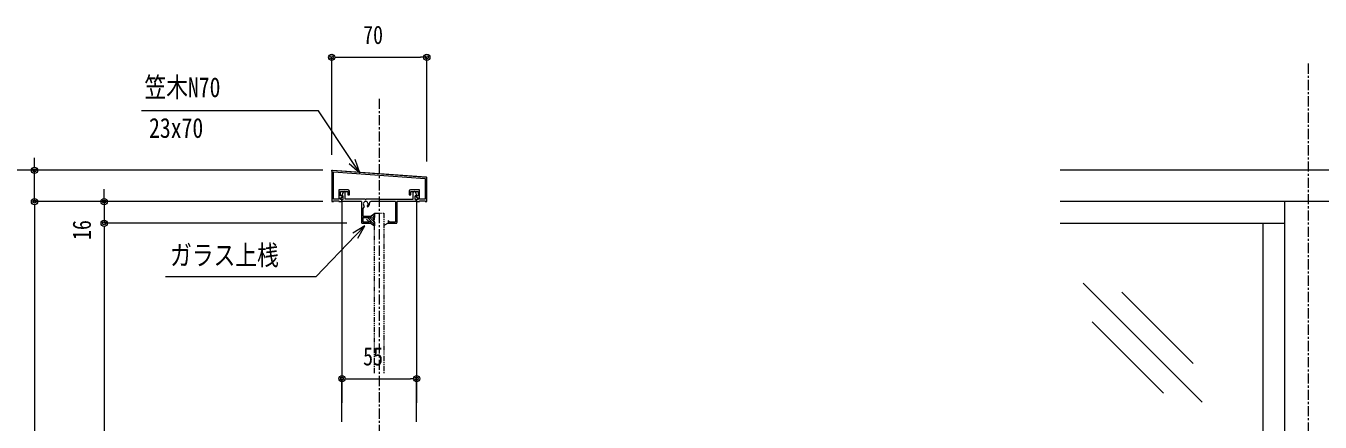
# Model space of a CAD drawing. Units: millimetres, scale not verified. Extents: x -3580 to 3580, y -1188 to 1188.
# Drawn here: x 1494 to 2446, y 232 to 523 of the extents above; entities that cross this region are included whole.
import ezdxf
from ezdxf.enums import TextEntityAlignment as Align

# ---------------------------------------------------------------- set-up
doc = ezdxf.new("R2010")
doc.units = ezdxf.units.MM
doc.header["$LTSCALE"] = 6
for name, pattern in [('USER1', [2, 1.25, -0.25, 0.25, -0.25]), ('USER2', [1.25, 0.625, -0.125, 0.125, -0.125, 0.125, -0.125]), ('USER3', [0.375, 0.25, -0.125])]:
    doc.linetypes.add(name, pattern=pattern)
for name, color, linetype, lineweight in [('0-0_0', 7, 'Continuous', 18), ('0-1_DEFPOINTS', 7, 'Continuous', 18), ('0-3_アンカー', 4, 'USER3', 18), ('0-5_6_U+FF8A_U+FF6F_U+FF81_U+FF9D_U+FF78_U+FF9E', 4, 'Continuous', 18), ('0-8_3中心線', 2, 'USER1', 18), ('0-9_41_U+FF71_U+FF99_U+FF90', 6, 'Continuous', 18), ('0-A_1手摺寸法', 3, 'Continuous', 18), ('0-B_42_U+FF71_U+FF99_U+FF90部品', 6, 'Continuous', 18), ('0-D_CYAN', 4, 'Continuous', 18), ('0-E_2a', 1, 'USER2', 18)]:
    doc.layers.add(name, color=color, linetype=linetype, lineweight=lineweight)
doc.styles.add('ＭＳ ゴシック', font='')
doc.styles.get('ＭＳ ゴシック').set_extended_font_data('MS Gothic')

msp = doc.modelspace()

# ---------------------------------------------------------------- linework, layer by layer
at = {"layer": '0-0_0', "lineweight": 9}
for p, q in [((1721.019, 500.253), (1723.319, 500.253)), ((1786.419, 500.253), (1784.119, 500.253)), ((1500.008, 419.394), (1500.008, 421.694)), ((1739.325, 415.179), (1733.792, 423.509)), ((1500.008, 391.794), (1500.008, 389.494)), ((1500.008, 391.794), (1500.008, 389.494)), ((1551.283, 396.394), (1551.283, 398.694)), ((1551.283, 375.794), (1551.283, 373.494)), ((1551.283, 375.794), (1551.283, 373.494)), ((1728.519, 263.666), (1730.819, 263.666)), ((1778.919, 263.666), (1776.619, 263.666))]:
    msp.add_line(p, q, dxfattribs=at)
at = {"layer": '0-0_0'}
for p, q in [((3102.338, 417.094), (2254.838, 417.094)), ((1726.219, 394.094), (1726.219, 245.864)), ((1781.219, 394.094), (1781.219, 245.864)), ((3117.338, 394.094), (2254.838, 394.094)), ((2419.838, 394.094), (2419.838, 99.568))]:
    msp.add_line(p, q, dxfattribs=at)
msp.add_lwpolyline([(1733.792, 423.509), (1709.017, 460.802), (1578.839, 460.802)], dxfattribs=at)
at = {"layer": '0-0_0', "lineweight": 9}
for points in [[(1731.56, 422.026), (1739.325, 415.179), (1736.024, 424.992)], [(1743.04, 376.273), (1736.114, 369.06), (1707.018, 338.759), (1596.489, 338.759)], [(1738.047, 367.204), (1743.04, 376.273), (1734.181, 370.916)]]:
    msp.add_lwpolyline(points, dxfattribs=at)
for centre, radius in [((1718.719, 500.253), 2.3), ((1718.719, 500.253), 1.15), ((1788.719, 500.253), 2.3), ((1788.719, 500.253), 1.15), ((1500.008, 417.094), 2.3), ((1500.008, 417.094), 1.15), ((1500.008, 394.094), 2.3), ((1500.008, 394.094), 2.3), ((1500.008, 394.094), 1.15), ((1500.008, 394.094), 1.15), ((1551.283, 394.094), 2.3), ((1551.283, 394.094), 1.15), ((1551.283, 378.094), 2.3), ((1551.283, 378.094), 2.3), ((1551.283, 378.094), 1.15), ((1551.283, 378.094), 1.15), ((1726.219, 263.666), 2.3), ((1726.219, 263.666), 1.15), ((1781.219, 263.666), 2.3), ((1781.219, 263.666), 1.15)]:
    msp.add_circle(centre, radius, dxfattribs=at)
at = {"layer": '0-1_DEFPOINTS'}
for p, q in [((1718.719, 417.094), (1788.719, 412.094)), ((1718.719, 416.558), (1718.719, 417.094)), ((1788.719, 411.629), (1788.719, 412.094))]:
    msp.add_line(p, q, dxfattribs=at)
at = {"layer": '0-3_アンカー', "linetype": 'Continuous'}
for p, q in [((1750.219, 382.357), (1749.451, 382.357)), ((1749.451, 382.357), (1749.451, 379.032)), ((1750.219, 379.032), (1749.451, 379.032))]:
    msp.add_line(p, q, dxfattribs=at)
at = {"layer": '0-5_6_U+FF8A_U+FF6F_U+FF81_U+FF9D_U+FF78_U+FF9E'}
for p, q in [((1744.379, 381.083), (1746.279, 379.183)), ((1745.242, 381.988), (1750.219, 377.011)), ((1746.242, 382.294), (1745.653, 382.294)), ((1746.98, 382.018), (1749.451, 379.547)), ((1747.219, 383.294), (1750.219, 385.194)), ((1747.219, 383.294), (1747.219, 382.444)), ((1747.373, 383.392), (1749.451, 381.314)), ((1748.456, 384.078), (1750.177, 382.357)), ((1749.538, 384.763), (1750.219, 384.082)), ((1750.219, 385.194), (1750.219, 382.357)), ((1746.242, 379.094), (1745.653, 379.094)), ((1747.219, 378.243), (1747.625, 377.837)), ((1749.966, 379.032), (1750.219, 378.779)), ((1750.219, 379.032), (1750.219, 376.194)), ((2271.72, 333.907), (2359.181, 246.446)), ((2300.15, 327.353), (2352.627, 274.877)), ((2278.273, 305.476), (2330.75, 253))]:
    msp.add_line(p, q, dxfattribs=at)
msp.add_lwpolyline([(1747.219, 378.944), (1747.219, 378.094), (1750.219, 376.194)], dxfattribs=at)
for centre, start, end in [((1746.719, 382.444), 197.4576, 0), ((1746.719, 378.944), 0, 162.5424)]:
    msp.add_arc(centre, 0.5, start, end, dxfattribs=at)
at = {"layer": '0-8_3中心線'}
for p, q in [((2437.338, 495.594), (2437.338, -792.635)), ((1753.719, 469.724), (1753.719, -842.635))]:
    msp.add_line(p, q, dxfattribs=at)
at = {"layer": '0-9_41_U+FF71_U+FF99_U+FF90'}
for p, q in [((1788.255, 412.128), (1719.255, 417.056)), ((1727.048, 400.882), (1726.231, 398.664)), ((1727.76, 401.394), (1727.969, 401.394)), ((1728.719, 395.894), (1728.719, 400.644)), ((1778.719, 395.894), (1778.719, 400.644)), ((1779.678, 401.394), (1779.469, 401.394)), ((1780.39, 400.882), (1781.207, 398.664)), ((1726.219, 394.094), (1726.219, 395.094)), ((1726.219, 394.094), (1726.219, 395.094)), ((1726.219, 395.094), (1726.219, 394.094)), ((1740.719, 394.094), (1726.219, 394.094)), ((1726.419, 398.394), (1727.219, 398.394)), ((1726.496, 398.394), (1727.219, 398.394)), ((1727.219, 395.594), (1726.719, 395.594)), ((1727.219, 398.394), (1727.219, 398.385)), ((1727.219, 395.594), (1727.219, 398.394)), ((1743.419, 395.894), (1728.719, 395.894)), ((1740.719, 394.094), (1740.719, 378.594)), ((1743.55, 395.688), (1743.419, 395.894)), ((1743.888, 395.688), (1744.019, 395.894)), ((1753.719, 395.894), (1744.019, 395.894)), ((1753.719, 395.894), (1744.019, 395.894)), ((1765.719, 394.094), (1747.393, 394.094)), ((1753.719, 395.894), (1778.719, 395.894)), ((1765.719, 394.094), (1765.719, 379.094)), ((1781.219, 394.094), (1766.719, 394.094)), ((1766.719, 394.094), (1766.719, 378.594)), ((1780.219, 395.594), (1780.219, 398.394)), ((1781.019, 398.394), (1780.219, 398.394)), ((1780.219, 395.594), (1780.719, 395.594)), ((1781.219, 394.094), (1781.219, 395.094)), ((1781.219, 394.094), (1781.219, 395.094)), ((1781.219, 395.094), (1781.219, 394.094)), ((1742.649, 390.492), (1741.719, 388.88)), ((1741.719, 388.88), (1741.719, 383.294)), ((1741.719, 383.294), (1747.219, 383.294)), ((1741.719, 382.294), (1746.242, 382.294)), ((1741.719, 382.294), (1741.719, 379.094)), ((1747.219, 383.294), (1747.219, 382.444)), ((1741.219, 378.094), (1747.219, 378.094)), ((1741.719, 379.094), (1746.242, 379.094)), ((1747.219, 378.944), (1747.219, 378.094)), ((1760.219, 380.094), (1761.219, 379.094)), ((1760.219, 380.094), (1760.219, 378.094)), ((1760.219, 378.094), (1766.219, 378.094)), ((1761.219, 379.094), (1765.719, 379.094))]:
    msp.add_line(p, q, dxfattribs=at)
for points in [[(1718.719, 416.558), (1718.719, 394.094), (1719.919, 394.094), (1719.919, 394.594), (1724.019, 394.594), (1724.019, 394.094), (1726.219, 394.094), (1726.219, 395.594), (1725.219, 395.594), (1725.219, 396.894), (1725.919, 396.894), (1726.874, 398.068)], [(1730.719, 402.794), (1724.019, 402.794), (1724.019, 395.794), (1719.919, 395.794), (1719.919, 415.842), (1787.519, 410.978), (1787.519, 395.794), (1783.419, 395.794), (1783.419, 402.794), (1776.719, 402.794)], [(1780.564, 398.068), (1781.519, 396.894), (1782.219, 396.894), (1782.219, 395.594), (1781.219, 395.594), (1781.219, 394.094), (1783.419, 394.094), (1783.419, 394.594), (1787.519, 394.594), (1787.519, 394.094), (1788.719, 394.094), (1788.719, 411.629)], [(1726.719, 398.394), (1725.219, 398.394), (1725.219, 401.594), (1730.519, 401.594), (1730.519, 399.094), (1731.719, 399.094), (1731.719, 401.794)], [(1775.719, 401.794), (1775.719, 399.094), (1776.919, 399.094), (1776.919, 401.594), (1782.219, 401.594), (1782.219, 398.394), (1780.719, 398.394)], [(1780.941, 398.394), (1780.219, 398.394), (1780.219, 398.385)]]:
    msp.add_lwpolyline(points, dxfattribs=at)
for centre, radius, start, end in [((1719.219, 416.558), 0.5, 85.91438, 180), ((1788.219, 411.629), 0.5, 0, 85.91438), ((1727.76, 400.644), 0.75, 90, 161.56505), ((1727.969, 400.644), 0.75, 0, 90), ((1730.719, 401.794), 1, 0, 90), ((1776.719, 401.794), 1, 90, 180), ((1779.469, 400.644), 0.75, 90, 180), ((1779.678, 400.644), 0.75, 18.43495, 90), ((1726.419, 398.594), 0.2, 159.78522, 270), ((1726.719, 395.094), 0.5, 90, 180), ((1726.719, 398.194), 0.2, 320.86371, 90), ((1743.719, 392.344), 1.75, 312.83959, 227.24126), ((1742.191, 390.693), 0.5, 336.37937, 47.24126), ((1743.719, 395.794), 0.2, 212.33353, 327.66647), ((1745.249, 390.695), 0.5, 132.83959, 312.83959), ((1743.719, 392.344), 2.75, 312.83959, 11.53696), ((1747.393, 393.094), 1, 90, 191.53696), ((1780.719, 398.194), 0.2, 90, 219.13629), ((1780.719, 395.094), 0.5, 0, 90), ((1781.019, 398.594), 0.2, 270, 20.21478), ((1746.719, 382.444), 0.5, 197.4576, 0), ((1741.219, 378.594), 0.5, 180, 270), ((1746.719, 378.944), 0.5, 0, 162.5424), ((1766.219, 378.594), 0.5, 270, 0)]:
    msp.add_arc(centre, radius, start, end, dxfattribs=at)
at = {"layer": '0-A_1手摺寸法'}
for p, q in [((1718.719, 428.594), (1718.719, 500.253)), ((1723.319, 500.253), (1784.119, 500.253)), ((1788.719, 423.594), (1788.719, 500.253)), ((1500.008, 421.694), (1500.008, 426.294)), ((1712.219, 417.094), (1450.785, 417.094)), ((1712.219, 417.094), (1500.008, 417.094)), ((1500.008, 394.094), (1500.008, 417.094)), ((1551.283, 398.694), (1551.283, 403.294)), ((1712.219, 394.094), (1500.008, 394.094)), ((1712.219, 394.094), (1500.008, 394.094)), ((1712.219, 394.094), (1551.283, 394.094)), ((1551.283, 394.094), (1551.283, 378.094)), ((1500.008, 389.494), (1500.008, 384.894)), ((1500.008, 389.494), (1500.008, -578.306)), ((1729.719, 378.094), (1551.283, 378.094)), ((1729.719, 378.094), (1551.283, 378.094)), ((1551.283, 373.494), (1551.283, 368.894)), ((1551.283, 373.494), (1551.283, -562.306)), ((1726.219, 231.914), (1726.219, 263.666)), ((1730.819, 263.666), (1776.619, 263.666)), ((1781.219, 231.914), (1781.219, 263.666))]:
    msp.add_line(p, q, dxfattribs=at)
at = {"layer": '0-B_42_U+FF71_U+FF99_U+FF90部品'}
for p, q in [((2254.838, 378.094), (2419.838, 378.094)), ((2403.838, 378.094), (2403.838, 99.568))]:
    msp.add_line(p, q, dxfattribs=at)
at = {"layer": '0-D_CYAN'}
msp.add_line((1760.219, 378.094), (1757.019, 376.522), dxfattribs=at)
at = {"layer": '0-E_2a'}
for p, q in [((1750.219, 267.864), (1750.219, 385.655)), ((1750.219, 385.655), (1757.019, 385.655)), ((1757.019, 385.655), (1757.019, 267.864))]:
    msp.add_line(p, q, dxfattribs=at)

# ---------------------------------------------------------------- texts
at = {"layer": '0-0_0', "style": 'ＭＳ ゴシック', "width": 0.8}
for s, p in [('笠木N70', (1580.912, 466.504)), ('23x70', (1584.284, 436.572)), ('ガラス上桟', (1599.772, 342.867))]:
    msp.add_text(s, height=14.66, dxfattribs=at).set_placement(p, align=Align.BOTTOM_LEFT)
at = {"layer": '0-A_1手摺寸法', "color": 7, "style": 'ＭＳ ゴシック', "width": 0.8}
for s, p in [('70', (1741.803, 506.003)), ('55', (1741.803, 269.416))]:
    msp.add_text(s, height=13.49, dxfattribs=at).set_placement(p, align=Align.BOTTOM_LEFT)
msp.add_text('16', height=13.49, rotation=90, dxfattribs=at).set_placement((1545.533, 365.767), align=Align.BOTTOM_LEFT)

doc.saveas('drawing.dxf')
